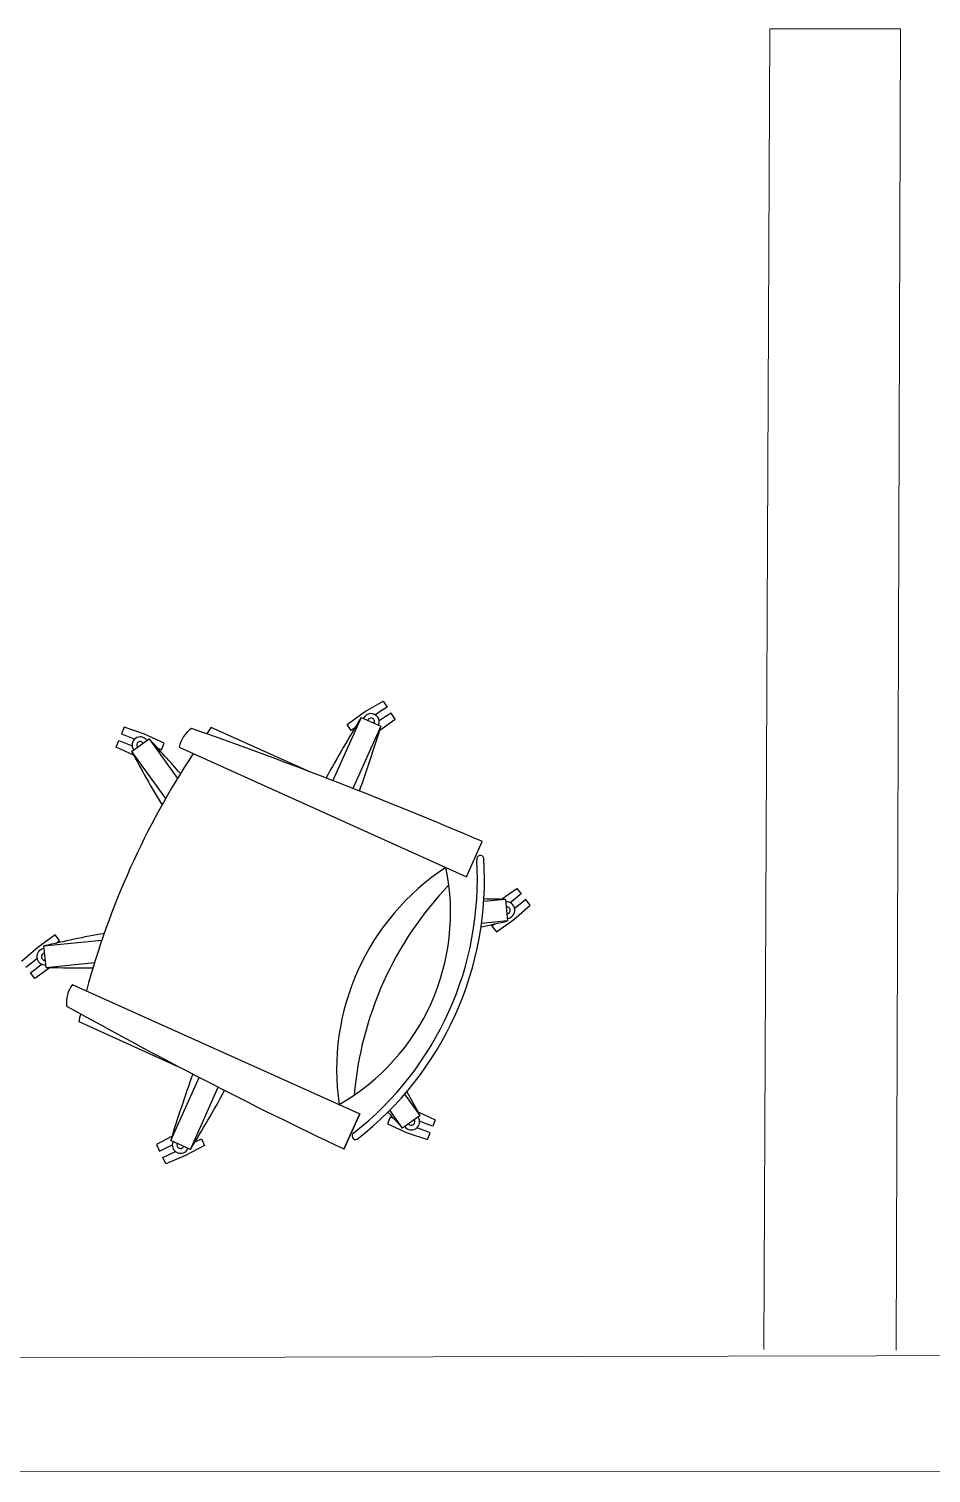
# Model space of a CAD drawing. Header units: inches. Extents: x 164.3 to 247.9, y 15.6 to 56.7.
# Drawn here: x 211.671 to 212.707, y 41.303 to 42.962 of the extents above; entities that cross this region are included whole.
import ezdxf

# ---------------------------------------------------------------- set-up
doc = ezdxf.new("R2010")
doc.units = ezdxf.units.IN
doc.header["$MEASUREMENT"] = 0
doc.layers.get('0').update_dxf_attribs({"lineweight": 0})
doc.layers.add('WALL 1 100', color=250, linetype='Continuous', lineweight=9)
doc.layers.add('провода', color=1, linetype='Continuous', lineweight=5)

msp = doc.modelspace()

# ---------------------------------------------------------------- linework, layer by layer
at = {"color": 7, "linetype": 'ByBlock', "lineweight": -2}
for p, q in [((212.0564, 42.1771), (212.0777, 42.1896)), ((212.0822, 42.1827), (212.0753, 42.1782)), ((212.0777, 42.1896), (212.0822, 42.1827)), ((212.0525, 42.1708), (212.0199, 42.0982)), ((212.0363, 42.1625), (212.0564, 42.1771)), ((212.0525, 42.1708), (212.0751, 42.1606)), ((212.0753, 42.1782), (212.0687, 42.1738)), ((212.0799, 42.1713), (212.0732, 42.1669)), ((212.0737, 42.1561), (212.0913, 42.1689)), ((212.0868, 42.1758), (212.0799, 42.1713)), ((212.0913, 42.1689), (212.0868, 42.1758)), ((211.7802, 42.1596), (211.7772, 42.1519)), ((211.7772, 42.1519), (211.7849, 42.1489)), ((211.8037, 42.1516), (211.7802, 42.1596)), ((211.8262, 42.1414), (211.8037, 42.1516)), ((211.9942, 42.1081), (211.8802, 42.1594)), ((212.0408, 42.1556), (212.0363, 42.1625)), ((212.0449, 42.1583), (212.0408, 42.1556)), ((212.0751, 42.1606), (212.0429, 42.0892)), ((211.7711, 42.1366), (211.7742, 42.1443)), ((211.7909, 42.1276), (211.7711, 42.1366)), ((211.7742, 42.1443), (211.7818, 42.1412)), ((211.7818, 42.1412), (211.7892, 42.1383)), ((211.7849, 42.1489), (211.7923, 42.146)), ((211.7886, 42.1318), (211.8087, 42.1462)), ((211.8087, 42.1462), (211.8414, 42.1007)), ((211.8187, 42.1355), (211.8232, 42.1337)), ((211.8232, 42.1337), (211.8262, 42.1414)), ((211.8433, 42.1365), (212.1735, 41.9878)), ((211.7886, 42.1318), (211.8277, 42.0775)), ((212.1735, 41.9878), (212.1916, 42.0282)), ((212.2136, 41.9619), (212.2312, 41.9745)), ((212.2363, 41.968), (212.2299, 41.9629)), ((212.2312, 41.9745), (212.2363, 41.968)), ((212.2183, 41.9617), (212.1933, 41.9592)), ((212.2183, 41.9617), (212.2207, 41.9371)), ((212.2299, 41.9629), (212.2236, 41.958)), ((212.2279, 41.9388), (212.2466, 41.9551)), ((212.235, 41.9564), (212.2287, 41.9515)), ((212.2414, 41.9615), (212.235, 41.9564)), ((212.2466, 41.9551), (212.2414, 41.9615)), ((212.2207, 41.9371), (212.1907, 41.9341)), ((212.2065, 41.9339), (212.2027, 41.9309)), ((212.2078, 41.9244), (212.2279, 41.9388)), ((211.7009, 41.921), (211.6808, 41.9067)), ((211.706, 41.9146), (211.7009, 41.921)), ((212.2027, 41.9309), (212.2078, 41.9244)), ((211.6808, 41.9067), (211.6622, 41.8904)), ((211.688, 41.9083), (211.7545, 41.915)), ((211.6905, 41.8837), (211.688, 41.9083)), ((211.7022, 41.9116), (211.706, 41.9146)), ((211.6673, 41.8839), (211.6737, 41.889)), ((211.6737, 41.889), (211.68, 41.8939)), ((211.6789, 41.8825), (211.6851, 41.8875)), ((211.6905, 41.8837), (211.7462, 41.8893)), ((211.6724, 41.8774), (211.6789, 41.8825)), ((211.6775, 41.871), (211.6724, 41.8774)), ((211.6952, 41.8836), (211.6775, 41.871)), ((211.7206, 41.8642), (212.0508, 41.7155)), ((211.728, 41.8214), (211.8419, 41.77)), ((211.8337, 41.6848), (211.8663, 41.7574)), ((211.8562, 41.6747), (211.8883, 41.746)), ((212.1201, 41.7137), (212.1025, 41.7382)), ((212.1, 41.6992), (212.0854, 41.7196)), ((212.0508, 41.7155), (212.0326, 41.6751)), ((212.0326, 41.6751), (212.0508, 41.7155)), ((212.0856, 41.7117), (212.0825, 41.7041)), ((212.0825, 41.7041), (212.1051, 41.6938)), ((212.0901, 41.71), (212.0856, 41.7117)), ((212.1201, 41.7137), (212.1, 41.6992)), ((212.1179, 41.7178), (212.1376, 41.7088)), ((212.1269, 41.7042), (212.1195, 41.7071)), ((212.1346, 41.7012), (212.1269, 41.7042)), ((212.1376, 41.7088), (212.1346, 41.7012)), ((211.8352, 41.6899), (211.8173, 41.6802)), ((211.8616, 41.6832), (211.869, 41.6867)), ((211.869, 41.6867), (211.8726, 41.6793)), ((212.1051, 41.6938), (212.1285, 41.6859)), ((212.1239, 41.6966), (212.1165, 41.6995)), ((212.1315, 41.6935), (212.1239, 41.6966)), ((212.1285, 41.6859), (212.1315, 41.6935)), ((211.8173, 41.6802), (211.8209, 41.6728)), ((211.8209, 41.6728), (211.8283, 41.6763)), ((211.8244, 41.6653), (211.8318, 41.6689)), ((211.8283, 41.6763), (211.8355, 41.6798)), ((211.8318, 41.6689), (211.839, 41.6723)), ((211.8562, 41.6747), (211.8337, 41.6848)), ((211.8726, 41.6793), (211.8508, 41.6675)), ((211.8613, 41.683), (211.8616, 41.6832)), ((211.828, 41.6579), (211.8244, 41.6653)), ((211.8508, 41.6675), (211.828, 41.6579))]:
    msp.add_line(p, q, dxfattribs=at)
for centre, radius, start, end in [((213.3082, 41.3954), 1.4758, 148.3049, 151.4276), ((212.0638, 42.1657), 0.00947, 335.7526, 155.7526), ((212.0638, 42.1657), 0.00412, 335.7526, 155.7526), ((211.8777, 42.1292), 0.0352, 124.7482, 167.9144), ((210.0946, 37.1297), 5.3285, 66.8244, 70.6786), ((212.6444, 41.6119), 0.9401, 144.3786, 144.9353), ((210.6623, 42.5872), 1.4758, 340.1596, 343.2004), ((211.7987, 42.139), 0.00947, 35.7526, 215.7526), ((211.7987, 42.139), 0.00412, 35.7526, 215.7526), ((210.7329, 41.1359), 1.4758, 41.1096, 43.2004), ((212.6444, 41.6119), 0.9401, 146.6124, 164.8929), ((213.088, 42.8315), 1.4758, 208.3049, 211.0523), ((211.8163, 41.9849), 0.3696, 308.0454, 3.4598), ((211.8163, 41.9849), 0.3778, 307.8213, 3.684), ((212.1893, 42.0081), 0.00418, 14.4417, 192.8255), ((212.3012, 41.7665), 0.277, 123.1348, 188.3704), ((211.9011, 41.9467), 0.254, 299.7438, 11.7615), ((212.4422, 41.703), 0.3993, 136.3915, 175.1138), ((212.1746, 40.4866), 1.4758, 88.3049, 89.268), ((212.2195, 41.9494), 0.00947, 275.7526, 95.7526), ((212.2195, 41.9494), 0.00412, 275.7526, 95.7526), ((211.8837, 43.3739), 1.4758, 281.9845, 283.2004), ((212.025, 40.4715), 1.4758, 100.453, 103.2004), ((211.6892, 41.896), 0.00947, 95.7526, 275.7526), ((211.6892, 41.896), 0.00412, 95.7526, 275.7526), ((211.7341, 43.3589), 1.4758, 268.3049, 270.3957), ((211.749, 41.8433), 0.0352, 143.5909, 186.7571), ((214.3114, 46.4918), 5.3285, 240.8267, 244.6809), ((212.6444, 41.6119), 0.9401, 166.57, 167.1267), ((213.2465, 41.2583), 1.4758, 160.0777, 163.2004), ((210.6005, 42.45), 1.4758, 328.3049, 331.3456), ((210.8208, 41.0139), 1.4758, 28.3049, 29.5208), ((213.1758, 42.7095), 1.4758, 222.2373, 223.2004), ((212.1101, 41.7065), 0.00947, 215.7526, 35.7526), ((212.1101, 41.7065), 0.00412, 215.7526, 35.7526), ((212.0461, 41.6902), 0.00418, 118.6798, 297.0636), ((211.8449, 41.6797), 0.00947, 155.7526, 335.7526), ((211.8449, 41.6797), 0.00412, 155.7526, 335.7526)]:
    msp.add_arc(centre, radius, start, end, dxfattribs=at)
at = {"layer": 'WALL 1 100', "color": 0}
for p, q in [((212.522, 42.9616), (212.515, 41.4447)), ((212.522, 42.9616), (212.672, 42.9616)), ((212.672, 42.9616), (212.6671, 41.4442))]:
    msp.add_line(p, q, dxfattribs=at)
msp.add_lwpolyline([(209.4186, 41.4304), (221.9803, 41.4587)], dxfattribs=at)
at = {"layer": 'провода', "color": 1}
msp.add_line((209.3321, 41.3051), (220.7724, 41.3029), dxfattribs=at)

doc.saveas('drawing.dxf')
